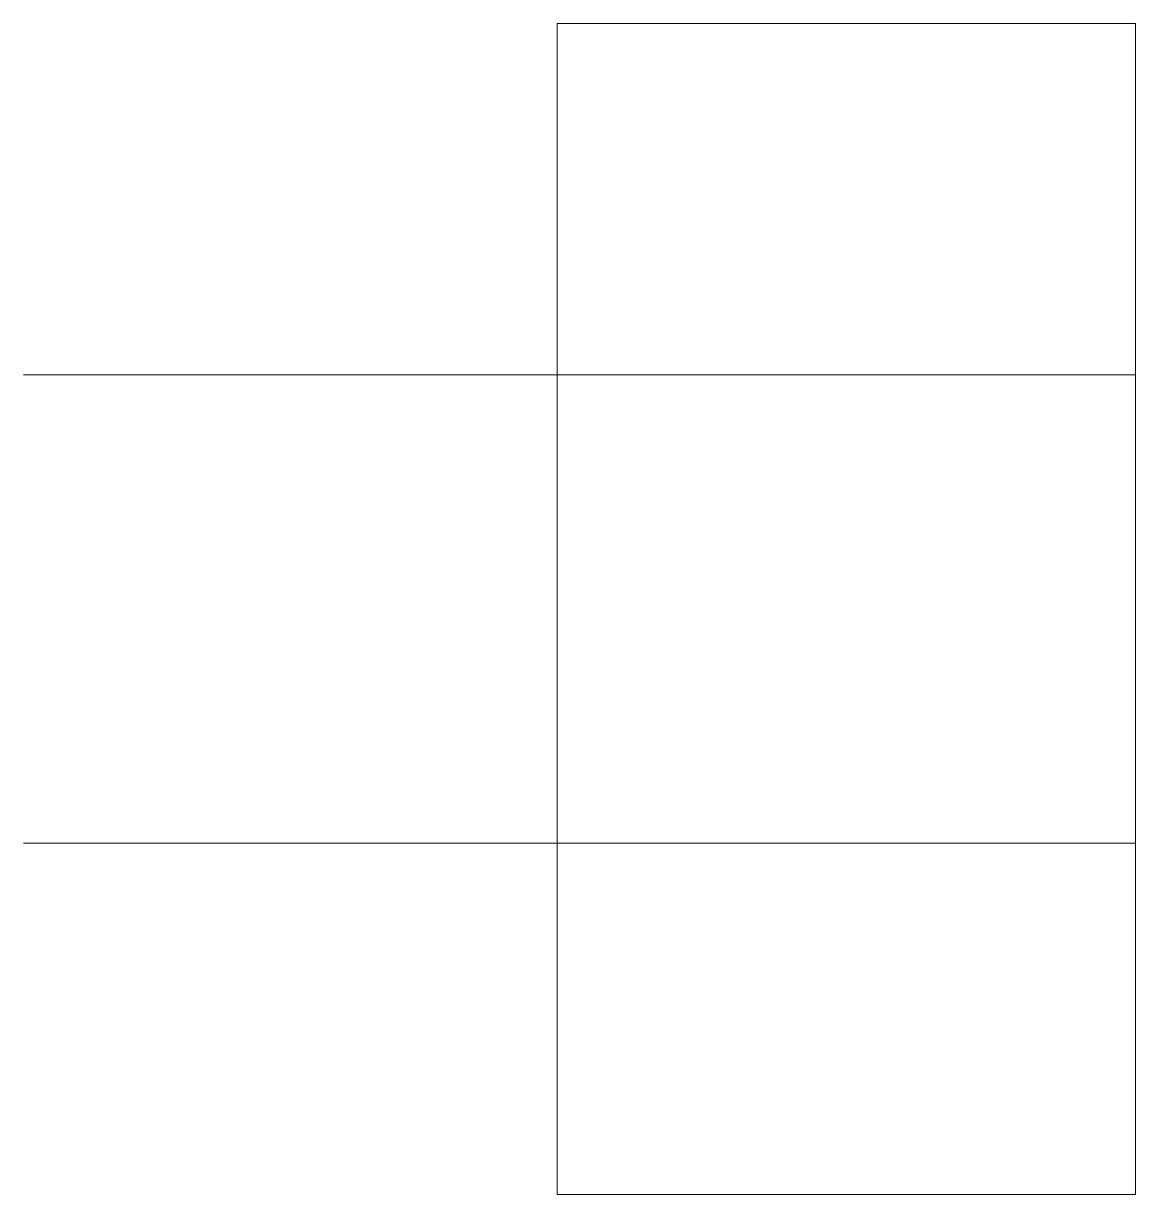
# Model space of a CAD drawing. Header units: inches. Extents: x 17.43 to 21.15, y -135.72 to -131.79.
import ezdxf

# ---------------------------------------------------------------- set-up
doc = ezdxf.new("R2010")
doc.units = ezdxf.units.IN
doc.header["$MEASUREMENT"] = 0
doc.layers.add('E401-Electrical-outside', color=7, linetype='Continuous', lineweight=9)

msp = doc.modelspace()

# ---------------------------------------------------------------- linework, layer by layer
at = {"layer": 'E401-Electrical-outside'}
for p, q in [((21.1509, -131.7931), (19.2134, -131.7931)), ((19.2134, -135.7153), (19.2134, -131.7931)), ((21.1509, -135.7153), (21.1509, -131.7931)), ((17.4261, -132.9697), (21.1509, -132.9697)), ((17.4261, -134.5386), (21.1509, -134.5386)), ((19.2134, -135.7153), (21.1509, -135.7153))]:
    msp.add_line(p, q, dxfattribs=at)

doc.saveas('drawing.dxf')
